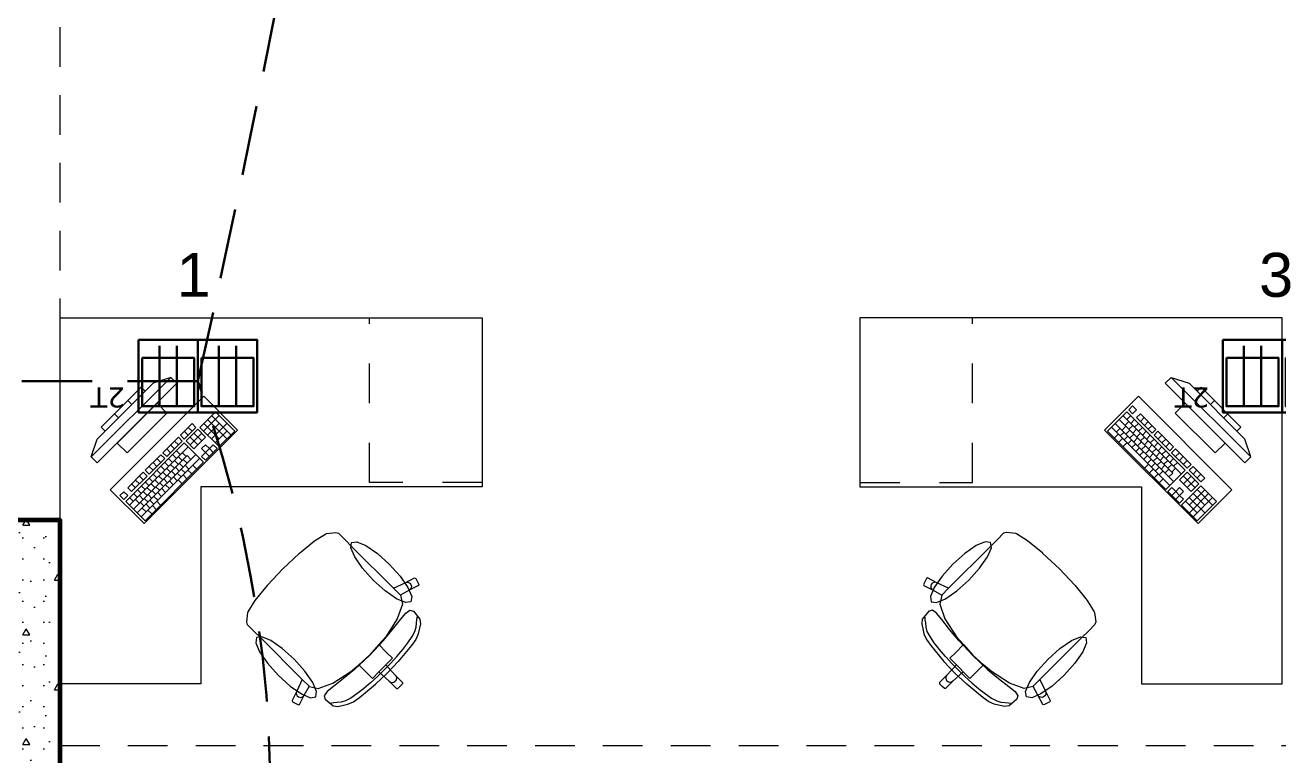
# Model space of a CAD drawing. Header units: inches. Extents: x -19 to 5698, y -728 to 92.
# Drawn here: x 229.446 to 233.901, y 30.162 to 32.76 of the extents above; entities that cross this region are included whole.
import ezdxf

# ---------------------------------------------------------------- set-up
doc = ezdxf.new("R2010")
doc.units = ezdxf.units.IN
doc.header["$MEASUREMENT"] = 0
for name, pattern in [('HIDDEN', [0.375, 0.25, -0.125]), ('Hidden Line', [0.195611, 0.141111, -0.0545]), ('Rayas', [0.282222, 0.141111, -0.141111])]:
    doc.linetypes.add(name, pattern=pattern)
doc.layers.get('0').update_dxf_attribs({"color": 61})
doc.layers.add('00 conduct tomacorr', color=120, linetype='HIDDEN', lineweight=30)
doc.layers.add('00 IE LUZ EMERGENCIA', color=253, linetype='Continuous', lineweight=0)
for name, color, linetype in [('02 _ ARQ _ ZON _ Espacio.3D', 7, 'Continuous'), ('08 _ STR _ EXT _ 06 Columnas', 7, 'Continuous'), ('08 _ STR _ EXT _ 09 Vigas', 251, 'Continuous'), ('Interior - Mobiliario', 7, 'Continuous'), ('Notas - Etiquetas', 7, 'Continuous')]:
    doc.layers.add(name, color=color, linetype=linetype)
doc.styles.add('Annotative', font='arial.ttf')
doc.dimstyles.new('Estilo_Generado__8', dxfattribs={"dimtxt": 0.18, "dimasz": 0.0912, "dimexe": 0.18, "dimexo": 0.0625, "dimgap": 0, "dimtad": 0, "dimtih": 1, "dimtoh": 1, "dimdec": 4, "dimzin": 0, "dimdsep": 46, "dimcen": 0.09, "dimadec": 0, "dimazin": 0, "dimtfac": 1, "dimtdec": 4, "dimtmove": 0, "dimatfit": 3, "dimldrblk": 'ARROWHEAD_5', "dimfxl": 1, "dimtolj": 1, "dimtzin": 0, "dimarcsym": 0})

# ---------------------------------------------------------------- blocks, each defined once
blk = doc.blocks.new('ARROWHEAD_5')
at = {"linetype": 'Continuous', "lineweight": 0}
blk.add_hatch(color=0, dxfattribs=at).paths.add_polyline_path([(-1, 0.2679), (0, 0), (-1, -0.2679)])
at = {"color": 0, "linetype": 'Continuous', "lineweight": 0}
blk.add_line((0, 0), (-1, 0), dxfattribs=at)
blk = doc.blocks.new('CAJA POP UP 6 MODULOS')
at = {"layer": '00 conduct tomacorr', "linetype": 'Continuous'}
for p, q in [((-0.095, -0.165), (-0.095, -0.0151)), ((-0.052, -0.165), (-0.052, -0.0151)), ((0.052, -0.165), (0.052, -0.0151)), ((0.095, -0.165), (0.095, -0.0151)), ((0, -0.165), (0, -0.18))]:
    blk.add_line(p, q, dxfattribs=at)
for points in [[(-0.147, 0), (0.147, 0), (0.147, -0.18), (-0.147, -0.18)], [(0, 0), (0.147, 0), (0.147, -0.18), (0, -0.18)]]:
    blk.add_lwpolyline(points, close=True, dxfattribs=at)
for points in [[(-0.138, -0.045), (-0.009, -0.045), (-0.009, -0.165), (-0.138, -0.165), (-0.138, -0.045)], [(0.009, -0.045), (0.138, -0.045), (0.138, -0.165), (0.009, -0.165), (0.009, -0.045)]]:
    blk.add_lwpolyline(points, dxfattribs=at)
at = {"color": 1, "insert": (-0.1807, -0.168), "char_height": 0.05, "attachment_point": 1, "rotation": 180}
blk.add_mtext_dynamic_manual_height_columns('{\\fVerdana|b0|i0|c0|p34;2T}', width=0.000481, gutter_width=0.1561, heights=[0], dxfattribs=at)

msp = doc.modelspace()

# ---------------------------------------------------------------- hatches: boundary and pattern name
at = {"layer": '08 _ STR _ EXT _ 06 Columnas', "linetype": 'Continuous', "lineweight": 9}
h = msp.add_hatch(dxfattribs=at)
h.set_pattern_fill('HORMIGÓN_EN_MASA_0002', style=0, pattern_type=2)
h.set_pattern_definition([(0, (185.00004, 1e-08), (0, 0.3897114), [0.024375, -0.200625]), (0, (185.11254, 0.19486), (0, 0.3897114), [0.024375, -0.200625]), (60, (185.00004, 1e-08), (-0.3375, 0.1948557), [0.024375, -0.200625]), (60, (185.22504, 1e-08), (-0.3375, 0.1948557), [0.024375, -0.200625]), (120, (185.0244, 1e-08), (0.3375, 0.1948557), [0.024375, -0.200625]), (120, (185.2494, 1e-08), (0.3375, 0.1948557), [0.024375, -0.200625]), (0, (185.00004, 0.0375), (0, 0.075), [0, -0.075, 0, -0.1125]), (45, (185.03754, 0.0375), (-0.05303301, 0.05303301), [0, -0.05625, 0, -0.09375])])
h.paths.add_polyline_path([(228.47, 29.7), (229.57, 29.7), (229.57, 31), (229.07, 31), (229.07, 30.2), (228.47, 30.2)])

# ---------------------------------------------------------------- linework, layer by layer
at = {"layer": '00 conduct tomacorr'}
msp.add_line((230.0597, 31.4939), (218.5049, 31.4939, 0.0001), dxfattribs=at)
for centre, radius, start, end in [((183.3492, 41.9719), 47.8713, 347.35685, 351.60726), ((226.0523, 30.0357, -0.0002), 4.2644, 349.1926, 19.9955)]:
    msp.add_arc(centre, radius, start, end, dxfattribs=at)
at = {"layer": '02 _ ARQ _ ZON _ Espacio.3D', "color": 254, "linetype": 'Continuous', "lineweight": 0, "flags": 128}
msp.add_lwpolyline([(229.07, 31), (229.57, 31), (229.57, 29.7499), (235.57, 29.75), (235.57, 30.2), (236.07, 30.2), (236.07, 30.7), (236.42, 30.7), (236.42, 31.8991), (237.7701, 31.8991), (237.7701, 32.9963), (236.4201, 32.9963), (236.4201, 39), (236.07, 39), (236.07, 39.4), (235.67, 39.4), (235.67, 39.7505), (229.57, 39.7505), (229.57, 39), (229.07, 39)], dxfattribs=at)
at = {"layer": '08 _ STR _ EXT _ 06 Columnas', "color": 7, "linetype": 'Continuous', "lineweight": 60, "flags": 128}
msp.add_lwpolyline([(228.47, 29.7), (229.57, 29.7), (229.57, 31), (229.07, 31), (229.07, 30.2), (228.47, 30.2)], close=True, dxfattribs=at)
at = {"layer": '08 _ STR _ EXT _ 09 Vigas', "color": 251, "linetype": 'Hidden Line', "lineweight": 13, "true_color": 0x636466}
for q in [(229.57, 39.4), (236.07, 30.2)]:
    msp.add_line((229.57, 30.2), q, dxfattribs=at)
at = {"layer": 'Interior - Mobiliario', "color": 175, "linetype": 'Rayas', "lineweight": 13}
for p, q in [((230.67, 31.1339), (230.67, 31.7189)), ((232.812, 31.1339), (232.812, 31.7189)), ((231.07, 31.1339), (230.67, 31.1339)), ((232.412, 31.1339), (232.812, 31.1339))]:
    msp.add_line(p, q, dxfattribs=at)
at = {"layer": 'Interior - Mobiliario', "color": 175, "linetype": 'Continuous', "lineweight": 13}
for p, q in [((229.9639, 31.5078), (229.6811, 31.225)), ((229.9639, 31.5078), (229.9003, 31.4866)), ((229.9852, 31.4866), (229.9639, 31.5078)), ((233.5181, 31.5078), (233.4969, 31.4866)), ((233.801, 31.225), (233.5181, 31.5078)), ((233.5181, 31.5078), (233.5818, 31.4866)), ((229.7023, 31.2038), (229.9852, 31.4866)), ((229.7023, 31.2886), (229.9003, 31.4866)), ((229.8579, 31.4725), (229.7165, 31.3311)), ((229.7306, 31.3169), (229.872, 31.4583)), ((229.872, 31.4583), (229.8579, 31.4725)), ((233.4969, 31.4866), (233.7797, 31.2038)), ((233.5818, 31.4866), (233.7797, 31.2886)), ((233.6242, 31.4725), (233.61, 31.4583)), ((233.61, 31.4583), (233.7515, 31.3169)), ((233.7656, 31.3311), (233.6242, 31.4725)), ((229.9145, 31.4159), (229.773, 31.2745)), ((229.8249, 31.4112), (229.8107, 31.4253)), ((229.9498, 31.3806), (229.9145, 31.4159)), ((233.3807, 31.4061), (233.367, 31.3924)), ((233.3946, 31.3923), (233.3807, 31.4061)), ((233.5676, 31.4159), (233.5323, 31.3806)), ((233.709, 31.2745), (233.5676, 31.4159)), ((233.6572, 31.4112), (233.6713, 31.4253)), ((229.7777, 31.3641), (229.7636, 31.3782)), ((229.8084, 31.2391), (229.9498, 31.3806)), ((230.1219, 31.3855), (230.0665, 31.3301)), ((230.0802, 31.3164), (230.1356, 31.3718)), ((230.1766, 31.3031), (230.1081, 31.3717)), ((230.1905, 31.317), (230.1219, 31.3855)), ((233.3602, 31.3855), (233.2916, 31.317)), ((233.3464, 31.3718), (233.5542, 31.1641)), ((233.5679, 31.1778), (233.3602, 31.3855)), ((233.3603, 31.358), (233.374, 31.3717)), ((233.367, 31.3924), (233.3809, 31.3785)), ((233.3809, 31.3785), (233.3946, 31.3923)), ((233.4084, 31.3784), (233.3947, 31.3647)), ((233.3947, 31.3647), (233.4501, 31.3093)), ((233.4638, 31.323), (233.4084, 31.3784)), ((233.4086, 31.3508), (233.4223, 31.3646)), ((233.5323, 31.3806), (233.6737, 31.2391)), ((233.7043, 31.3641), (233.7185, 31.3782)), ((229.7165, 31.3311), (229.7306, 31.3169)), ((230.039, 31.3438), (229.9975, 31.3022)), ((230.0112, 31.2885), (230.0527, 31.3301)), ((230.0596, 31.3232), (230.0181, 31.2817)), ((230.0389, 31.3162), (230.0252, 31.3299)), ((230.0527, 31.3301), (230.039, 31.3438)), ((230.087, 31.2958), (230.0596, 31.3232)), ((230.0665, 31.3301), (230.1351, 31.2616)), ((230.1352, 31.2891), (230.0804, 31.344)), ((230.0939, 31.3027), (230.1355, 31.3443)), ((230.1628, 31.2893), (230.0942, 31.3578)), ((230.1077, 31.289), (230.1631, 31.3444)), ((230.1351, 31.2616), (230.1905, 31.317)), ((233.2916, 31.317), (233.4993, 31.1093)), ((233.3053, 31.3307), (233.513, 31.123)), ((233.319, 31.3444), (233.5267, 31.1367)), ((233.3226, 31.3134), (233.3363, 31.3271)), ((233.3327, 31.3581), (233.5231, 31.1677)), ((233.3432, 31.3202), (233.357, 31.3339)), ((233.3535, 31.3373), (233.3672, 31.351)), ((233.3571, 31.3063), (233.3708, 31.32)), ((233.3673, 31.3235), (233.3811, 31.3372)), ((233.3741, 31.3441), (233.3878, 31.3578)), ((233.3812, 31.3096), (233.3949, 31.3234)), ((233.388, 31.3303), (233.4017, 31.344)), ((233.4018, 31.3164), (233.4155, 31.3301)), ((233.4224, 31.337), (233.4361, 31.3507)), ((233.4362, 31.3232), (233.45, 31.3369)), ((233.4501, 31.3093), (233.4638, 31.323)), ((233.7515, 31.3169), (233.7656, 31.3311)), ((229.6811, 31.225), (229.7023, 31.2886)), ((229.773, 31.2745), (229.8084, 31.2391)), ((230.0111, 31.2748), (229.8034, 31.067)), ((229.9906, 31.2953), (229.9352, 31.2399)), ((229.9489, 31.2262), (230.0043, 31.2816)), ((229.9904, 31.2678), (229.9767, 31.2815)), ((230.0043, 31.2816), (229.9906, 31.2953)), ((229.9975, 31.3022), (230.0112, 31.2885)), ((230.0797, 31.2062), (230.0111, 31.2748)), ((230.025, 31.3024), (230.0113, 31.3161)), ((230.0181, 31.2817), (230.0455, 31.2542)), ((230.0318, 31.268), (230.0733, 31.3095)), ((230.0593, 31.2681), (230.0319, 31.2955)), ((230.0455, 31.2542), (230.087, 31.2958)), ((230.0732, 31.2819), (230.0457, 31.3094)), ((230.1214, 31.2753), (230.1629, 31.3168)), ((233.3158, 31.2927), (233.3295, 31.3064)), ((233.3314, 31.2772), (233.3451, 31.2909)), ((233.3365, 31.2995), (233.3502, 31.3132)), ((233.347, 31.2616), (233.3607, 31.2753)), ((233.3503, 31.2857), (233.364, 31.2994)), ((233.3641, 31.2718), (233.3779, 31.2855)), ((233.3709, 31.2925), (233.3847, 31.3062)), ((233.3848, 31.2786), (233.3985, 31.2923)), ((233.395, 31.2958), (233.4088, 31.3095)), ((233.3986, 31.2648), (233.4123, 31.2785)), ((233.4089, 31.2819), (233.4226, 31.2957)), ((233.4157, 31.3026), (233.4294, 31.3163)), ((233.4227, 31.2681), (233.4364, 31.2818)), ((233.4295, 31.2887), (233.4432, 31.3024)), ((233.4434, 31.2749), (233.4571, 31.2886)), ((233.4707, 31.3161), (233.457, 31.3024)), ((233.457, 31.3024), (233.5124, 31.247)), ((233.4572, 31.261), (233.4709, 31.2748)), ((233.5261, 31.2607), (233.4707, 31.3161)), ((233.4709, 31.2885), (233.4846, 31.3022)), ((233.4847, 31.2747), (233.4984, 31.2884)), ((233.4986, 31.2608), (233.5123, 31.2746)), ((233.6737, 31.2391), (233.709, 31.2745)), ((233.801, 31.225), (233.7797, 31.2886)), ((229.8171, 31.0533), (230.0248, 31.261)), ((229.8308, 31.0396), (230.0212, 31.23)), ((229.8446, 31.0259), (230.0523, 31.2336)), ((229.9282, 31.233), (229.8729, 31.1776)), ((229.942, 31.2193), (229.9282, 31.233)), ((229.9352, 31.2399), (229.9489, 31.2262)), ((229.9627, 31.2401), (229.949, 31.2538)), ((229.9766, 31.2539), (229.9629, 31.2676)), ((229.9833, 31.2195), (229.9696, 31.2332)), ((229.9971, 31.2333), (229.9834, 31.2471)), ((230.0178, 31.2266), (230.0041, 31.2403)), ((230.035, 31.2163), (230.0212, 31.23)), ((230.0868, 31.2407), (230.0729, 31.2268)), ((230.0869, 31.2682), (230.073, 31.2544)), ((230.073, 31.2544), (230.0868, 31.2407)), ((230.0866, 31.2131), (230.1282, 31.2546)), ((230.0868, 31.2407), (230.1006, 31.2545)), ((230.1005, 31.227), (230.0868, 31.2407)), ((230.1006, 31.2545), (230.0869, 31.2682)), ((230.1145, 31.2684), (230.1006, 31.2545)), ((230.1143, 31.2408), (230.1006, 31.2545)), ((230.1282, 31.2546), (230.1145, 31.2684)), ((233.378, 31.258), (233.3917, 31.2717)), ((233.3918, 31.2441), (233.4056, 31.2578)), ((233.4057, 31.2303), (233.4194, 31.244)), ((233.4125, 31.2509), (233.4262, 31.2646)), ((233.4195, 31.2164), (233.4333, 31.2301)), ((233.4263, 31.2371), (233.44, 31.2508)), ((233.4366, 31.2542), (233.4503, 31.268)), ((233.4402, 31.2232), (233.4539, 31.2369)), ((233.4504, 31.2404), (233.4641, 31.2541)), ((233.4643, 31.2266), (233.478, 31.2403)), ((233.4711, 31.2472), (233.4848, 31.2609)), ((233.4849, 31.2333), (233.4986, 31.2471)), ((233.4988, 31.2195), (233.5125, 31.2332)), ((233.5124, 31.247), (233.5261, 31.2607)), ((233.533, 31.2538), (233.5193, 31.2401)), ((233.5193, 31.2401), (233.5747, 31.1847)), ((233.5884, 31.1984), (233.533, 31.2538)), ((233.5332, 31.2262), (233.5469, 31.2399)), ((229.6811, 31.225), (229.7023, 31.2038)), ((229.8583, 31.0122), (230.066, 31.2199)), ((229.872, 30.9985), (230.0797, 31.2062)), ((229.8866, 31.1639), (229.942, 31.2193)), ((229.9004, 31.1778), (229.8867, 31.1915)), ((229.9143, 31.1916), (229.9006, 31.2053)), ((229.9281, 31.2054), (229.9144, 31.2192)), ((229.9418, 31.178), (229.928, 31.1917)), ((229.9556, 31.1918), (229.9419, 31.2055)), ((229.9624, 31.1712), (229.9487, 31.1849)), ((229.9695, 31.2056), (229.9557, 31.2194)), ((229.9762, 31.185), (229.9625, 31.1987)), ((229.9901, 31.1989), (229.9764, 31.2126)), ((229.9934, 31.1748), (229.9797, 31.1885)), ((230.0039, 31.2127), (229.9902, 31.2264)), ((230.0073, 31.1886), (229.9936, 31.2023)), ((230.0211, 31.2025), (230.0074, 31.2162)), ((230.0279, 31.1818), (230.0142, 31.1955)), ((230.0555, 31.182), (230.0418, 31.1957)), ((230.0729, 31.2268), (230.0866, 31.2131)), ((233.4231, 31.1854), (233.4368, 31.1991)), ((233.4334, 31.2026), (233.4471, 31.2163)), ((233.4472, 31.1887), (233.4609, 31.2025)), ((233.454, 31.2094), (233.4677, 31.2231)), ((233.4611, 31.1749), (233.4748, 31.1886)), ((233.4679, 31.1955), (233.4816, 31.2092)), ((233.4781, 31.2127), (233.4918, 31.2264)), ((233.4817, 31.1817), (233.4954, 31.1954)), ((233.492, 31.1989), (233.5057, 31.2126)), ((233.5058, 31.185), (233.5195, 31.1987)), ((233.5126, 31.2056), (233.5263, 31.2194)), ((233.5197, 31.1712), (233.5334, 31.1849)), ((233.5265, 31.1918), (233.5402, 31.2055)), ((233.547, 31.2124), (233.5607, 31.2261)), ((233.5609, 31.1985), (233.5746, 31.2122)), ((233.5747, 31.1847), (233.5884, 31.1984)), ((233.5954, 31.1915), (233.5816, 31.1778)), ((233.6369, 31.1499), (233.5954, 31.1915)), ((233.7797, 31.2038), (233.801, 31.225)), ((229.8659, 31.1707), (229.8105, 31.1153)), ((229.8243, 31.1016), (229.8796, 31.157)), ((229.852, 31.1293), (229.8382, 31.143)), ((229.8658, 31.1431), (229.8521, 31.1568)), ((229.8796, 31.157), (229.8659, 31.1707)), ((229.8729, 31.1776), (229.8866, 31.1639)), ((229.9002, 31.1364), (229.8865, 31.1501)), ((229.9141, 31.1503), (229.9004, 31.164)), ((229.9209, 31.1296), (229.9071, 31.1433)), ((229.9279, 31.1641), (229.9142, 31.1778)), ((229.9347, 31.1435), (229.921, 31.1572)), ((229.9485, 31.1573), (229.9348, 31.171)), ((229.9519, 31.1332), (229.9382, 31.1469)), ((229.9657, 31.1471), (229.952, 31.1608)), ((229.9725, 31.1264), (229.9588, 31.1401)), ((229.9796, 31.1609), (229.9659, 31.1746)), ((229.9864, 31.1403), (229.9726, 31.154)), ((230.0002, 31.1541), (229.9865, 31.1678)), ((230.0035, 31.13), (229.9898, 31.1437)), ((230.0141, 31.168), (230.0003, 31.1817)), ((230.0208, 31.1473), (230.0071, 31.161)), ((230.0382, 31.1646), (230.0244, 31.1784)), ((233.4404, 31.1681), (233.4542, 31.1818)), ((233.4578, 31.1508), (233.4715, 31.1645)), ((233.4749, 31.161), (233.4886, 31.1748)), ((233.4751, 31.1335), (233.4888, 31.1472)), ((233.4956, 31.1678), (233.5093, 31.1815)), ((233.4993, 31.1093), (233.5679, 31.1778)), ((233.5094, 31.154), (233.5231, 31.1677)), ((233.5748, 31.1709), (233.5474, 31.1435)), ((233.5474, 31.1435), (233.5889, 31.1019)), ((233.5611, 31.1572), (233.6026, 31.1156)), ((233.5612, 31.1296), (233.5886, 31.157)), ((233.6163, 31.1294), (233.5748, 31.1709)), ((233.5751, 31.1158), (233.6025, 31.1432)), ((233.5816, 31.1778), (233.6232, 31.1362)), ((233.5955, 31.1639), (233.6092, 31.1776)), ((233.6093, 31.1501), (233.6231, 31.1638)), ((233.6232, 31.1362), (233.6369, 31.1499)), ((229.7967, 31.1015), (229.7828, 31.0876)), ((229.8104, 31.0877), (229.7967, 31.1015)), ((229.8105, 31.1153), (229.8243, 31.1016)), ((229.8381, 31.1154), (229.8244, 31.1292)), ((229.8448, 31.081), (229.8311, 31.0947)), ((229.8587, 31.0949), (229.845, 31.1086)), ((229.8725, 31.1087), (229.8588, 31.1224)), ((229.8793, 31.0881), (229.8656, 31.1018)), ((229.8864, 31.1226), (229.8727, 31.1363)), ((229.8932, 31.1019), (229.8794, 31.1156)), ((229.907, 31.1158), (229.8933, 31.1295)), ((229.9103, 31.0917), (229.8966, 31.1054)), ((229.9242, 31.1055), (229.9105, 31.1192)), ((229.931, 31.0849), (229.9173, 31.0986)), ((229.938, 31.1194), (229.9243, 31.1331)), ((229.9448, 31.0987), (229.9311, 31.1124)), ((229.9587, 31.1126), (229.945, 31.1263)), ((233.5199, 31.116), (233.5062, 31.1023)), ((233.5062, 31.1023), (233.5478, 31.0608)), ((233.5338, 31.1022), (233.5199, 31.116)), ((233.5201, 31.0885), (233.5338, 31.1022)), ((233.5475, 31.1159), (233.5338, 31.1022)), ((233.5338, 31.1022), (233.5476, 31.0883)), ((233.5613, 31.1021), (233.5475, 31.1159)), ((233.5476, 31.0883), (233.5613, 31.1021)), ((233.6233, 31.1224), (233.5547, 31.0539)), ((233.5822, 31.0537), (233.6371, 31.1086)), ((233.5824, 31.0262), (233.6509, 31.0947)), ((233.5889, 31.1019), (233.6163, 31.1294)), ((233.5958, 31.095), (233.6374, 31.0535)), ((233.6095, 31.1087), (233.6649, 31.0533)), ((233.6786, 31.067), (233.6233, 31.1224)), ((229.7828, 31.0876), (229.7966, 31.0739)), ((229.7966, 31.0739), (229.8104, 31.0877)), ((229.8034, 31.067), (229.872, 30.9985)), ((229.831, 31.0672), (229.8173, 31.0809)), ((229.8516, 31.0604), (229.8379, 31.0741)), ((229.8655, 31.0742), (229.8518, 31.0879)), ((229.8688, 31.0501), (229.8551, 31.0638)), ((229.8826, 31.064), (229.8689, 31.0777)), ((229.8894, 31.0433), (229.8757, 31.0571)), ((229.8965, 31.0778), (229.8828, 31.0915)), ((229.9033, 31.0572), (229.8896, 31.0709)), ((229.9118, 31.0383), (229.8981, 31.052)), ((229.9171, 31.071), (229.9034, 31.0848)), ((229.9274, 31.0539), (229.9137, 31.0676)), ((233.5339, 31.0746), (233.5476, 31.0883)), ((233.5615, 31.0745), (233.5476, 31.0883)), ((233.5478, 31.0608), (233.5615, 31.0745)), ((233.5547, 31.0539), (233.6101, 30.9985)), ((233.5684, 31.0676), (233.6099, 31.026)), ((233.5821, 31.0813), (233.6375, 31.0259)), ((233.5962, 31.0123), (233.6648, 31.0809)), ((233.6101, 30.9985), (233.6786, 31.067)), ((229.8756, 31.0295), (229.8619, 31.0432)), ((229.8962, 31.0227), (229.8825, 31.0364)), ((230.4206, 30.8831), (230.4743, 30.9266)), ((230.4743, 30.9266), (230.5143, 30.9515)), ((230.5143, 30.9515), (230.5164, 30.9524)), ((230.5164, 30.9524), (230.5503, 30.9564)), ((230.5503, 30.9564), (230.5596, 30.9536)), ((230.5596, 30.9536), (230.5816, 30.9316)), ((230.5816, 30.9316), (230.6071, 30.9061)), ((232.9005, 30.9316), (232.875, 30.9061)), ((232.9224, 30.9536), (232.9005, 30.9316)), ((232.9317, 30.9564), (232.9224, 30.9536)), ((232.9656, 30.9524), (232.9317, 30.9564)), ((232.9678, 30.9515), (232.9656, 30.9524)), ((233.0078, 30.9266), (232.9678, 30.9515)), ((233.0615, 30.8831), (233.0078, 30.9266)), ((230.3614, 30.8275), (230.4198, 30.8824)), ((230.4198, 30.8824), (230.4206, 30.8831)), ((230.6071, 30.9061), (230.755, 30.7582)), ((232.875, 30.9061), (232.7271, 30.7582)), ((233.0623, 30.8824), (233.0615, 30.8831)), ((233.1206, 30.8275), (233.0623, 30.8824)), ((230.3614, 30.8275), (230.3066, 30.7692)), ((233.1206, 30.8275), (233.1755, 30.7692)), ((230.7967, 30.7778), (230.8298, 30.7948)), ((230.8298, 30.7948), (230.8339, 30.7935)), ((230.8339, 30.7935), (230.8447, 30.7721)), ((232.6482, 30.7935), (232.6374, 30.7721)), ((232.6522, 30.7948), (232.6482, 30.7935)), ((232.6853, 30.7778), (232.6522, 30.7948)), ((230.3059, 30.7684), (230.2623, 30.7147)), ((230.3066, 30.7692), (230.3059, 30.7684)), ((230.755, 30.7582), (230.7967, 30.7778)), ((230.7792, 30.734), (230.755, 30.7582)), ((230.8102, 30.7511), (230.7792, 30.7338)), ((230.7967, 30.7778), (230.8024, 30.7794)), ((230.8024, 30.7794), (230.8082, 30.7788)), ((230.8082, 30.7788), (230.8133, 30.7759)), ((230.8433, 30.7681), (230.8102, 30.7511)), ((230.8149, 30.7548), (230.8102, 30.7511)), ((230.8133, 30.7759), (230.8169, 30.7713)), ((230.8177, 30.7599), (230.8149, 30.7548)), ((230.8169, 30.7713), (230.8185, 30.7657)), ((230.8185, 30.7657), (230.8177, 30.7599)), ((230.8447, 30.7721), (230.8433, 30.7681)), ((232.6374, 30.7721), (232.6387, 30.7681)), ((232.6387, 30.7681), (232.6718, 30.7511)), ((232.6652, 30.7713), (232.6636, 30.7657)), ((232.6636, 30.7657), (232.6643, 30.7599)), ((232.6643, 30.7599), (232.6672, 30.7548)), ((232.6688, 30.7759), (232.6652, 30.7713)), ((232.6672, 30.7548), (232.6718, 30.7511)), ((232.6739, 30.7788), (232.6688, 30.7759)), ((232.6718, 30.7511), (232.7028, 30.7338)), ((232.6797, 30.7794), (232.6739, 30.7788)), ((232.6853, 30.7778), (232.6797, 30.7794)), ((232.7271, 30.7582), (232.6853, 30.7778)), ((232.7029, 30.734), (232.7271, 30.7582)), ((233.1755, 30.7692), (233.1762, 30.7684)), ((233.1762, 30.7684), (233.2197, 30.7147)), ((230.2623, 30.7147), (230.2374, 30.6747)), ((230.7867, 30.7018), (230.7683, 30.6499)), ((230.7792, 30.734), (230.7792, 30.7338)), ((230.7792, 30.7338), (230.7867, 30.7018)), ((232.7028, 30.7338), (232.6954, 30.7018)), ((232.6954, 30.7018), (232.7137, 30.6499)), ((232.7029, 30.734), (232.7028, 30.7338)), ((233.2197, 30.7147), (233.2447, 30.6747)), ((230.2365, 30.6725), (230.2325, 30.6386)), ((230.2374, 30.6747), (230.2365, 30.6725)), ((230.7683, 30.6499), (230.727, 30.586)), ((230.7795, 30.6478), (230.7981, 30.6701)), ((230.7981, 30.6701), (230.8124, 30.6801)), ((230.8124, 30.6801), (230.8253, 30.6767)), ((230.8253, 30.6767), (230.8485, 30.6489)), ((230.8381, 30.6461), (230.8389, 30.6542)), ((230.8389, 30.6542), (230.8397, 30.6587)), ((230.8485, 30.6489), (230.8504, 30.6321)), ((232.6335, 30.6489), (232.6317, 30.6321)), ((232.6567, 30.6767), (232.6335, 30.6489)), ((232.6432, 30.6542), (232.6424, 30.6587)), ((232.644, 30.6461), (232.6432, 30.6542)), ((232.6696, 30.6801), (232.6567, 30.6767)), ((232.684, 30.6701), (232.6696, 30.6801)), ((232.7026, 30.6478), (232.684, 30.6701)), ((232.7137, 30.6499), (232.7551, 30.586)), ((233.2447, 30.6747), (233.2455, 30.6725)), ((233.2455, 30.6725), (233.2495, 30.6386)), ((230.2325, 30.6386), (230.2354, 30.6293)), ((230.2354, 30.6293), (230.2573, 30.6074)), ((230.2573, 30.6074), (230.2829, 30.5819)), ((230.7188, 30.5724), (230.7516, 30.6117)), ((230.7516, 30.6117), (230.7795, 30.6478)), ((230.821, 30.5864), (230.831, 30.6052)), ((230.831, 30.6052), (230.8349, 30.6199)), ((230.8349, 30.6199), (230.8361, 30.6353)), ((230.8361, 30.6353), (230.8381, 30.6461)), ((230.8504, 30.6321), (230.8426, 30.596)), ((232.6317, 30.6321), (232.6394, 30.596)), ((232.646, 30.6353), (232.644, 30.6461)), ((232.6472, 30.6199), (232.646, 30.6353)), ((232.6511, 30.6052), (232.6472, 30.6199)), ((232.661, 30.5864), (232.6511, 30.6052)), ((232.7305, 30.6117), (232.7026, 30.6478)), ((232.7632, 30.5724), (232.7305, 30.6117)), ((233.2247, 30.6074), (233.1992, 30.5819)), ((233.2467, 30.6293), (233.2247, 30.6074)), ((233.2495, 30.6386), (233.2467, 30.6293)), ((230.2829, 30.5819), (230.4307, 30.434)), ((230.6694, 30.5196), (230.7188, 30.5724)), ((230.727, 30.586), (230.7022, 30.5579)), ((230.7876, 30.5407), (230.8062, 30.5645)), ((230.8062, 30.5645), (230.821, 30.5864)), ((230.8337, 30.5767), (230.8188, 30.555)), ((230.8426, 30.596), (230.8337, 30.5767)), ((232.6394, 30.596), (232.6484, 30.5767)), ((232.6484, 30.5767), (232.6633, 30.555)), ((232.6759, 30.5645), (232.661, 30.5864)), ((232.6945, 30.5407), (232.6759, 30.5645)), ((232.7551, 30.586), (232.7799, 30.5579)), ((232.8127, 30.5196), (232.7632, 30.5724)), ((233.1992, 30.5819), (233.0513, 30.434)), ((230.6694, 30.5196), (230.6166, 30.4701)), ((230.631, 30.4867), (230.6689, 30.5201)), ((230.7022, 30.5579), (230.6689, 30.5201)), ((230.7022, 30.5579), (230.7296, 30.5305)), ((230.7296, 30.5305), (230.7507, 30.5094)), ((230.7439, 30.4913), (230.7664, 30.516)), ((230.7664, 30.516), (230.7876, 30.5407)), ((230.8188, 30.555), (230.7719, 30.4983)), ((232.6633, 30.555), (232.7101, 30.4983)), ((232.7156, 30.516), (232.6945, 30.5407)), ((232.7382, 30.4913), (232.7156, 30.516)), ((232.7525, 30.5305), (232.7313, 30.5094)), ((232.7799, 30.5579), (232.7525, 30.5305)), ((232.7799, 30.5579), (232.8132, 30.5201)), ((232.8127, 30.5196), (232.8655, 30.4701)), ((232.851, 30.4867), (232.8132, 30.5201)), ((230.6029, 30.462), (230.631, 30.4867)), ((230.631, 30.4867), (230.6584, 30.4594)), ((230.7032, 30.4619), (230.7152, 30.4738)), ((230.7271, 30.4857), (230.7152, 30.4738)), ((230.7211, 30.4679), (230.7439, 30.4913)), ((230.7507, 30.5094), (230.7271, 30.4857)), ((230.7271, 30.4857), (230.7611, 30.4492)), ((230.7719, 30.4983), (230.7328, 30.4561)), ((232.7101, 30.4983), (232.7492, 30.4561)), ((232.755, 30.4857), (232.721, 30.4492)), ((232.7313, 30.5094), (232.755, 30.4857)), ((232.761, 30.4679), (232.7382, 30.4913)), ((232.755, 30.4857), (232.7669, 30.4738)), ((232.7789, 30.4619), (232.7669, 30.4738)), ((232.851, 30.4867), (232.8236, 30.4594)), ((232.8792, 30.462), (232.851, 30.4867)), ((230.4307, 30.434), (230.4111, 30.3922)), ((230.4549, 30.4098), (230.4307, 30.434)), ((230.5391, 30.4206), (230.6029, 30.462)), ((230.5773, 30.4374), (230.5411, 30.4095)), ((230.6166, 30.4701), (230.5773, 30.4374)), ((230.6584, 30.4594), (230.6796, 30.4382)), ((230.6976, 30.4451), (230.673, 30.4225)), ((230.6796, 30.4382), (230.7032, 30.4619)), ((230.6906, 30.417), (230.7328, 30.4561)), ((230.7211, 30.4679), (230.6976, 30.4451)), ((230.7032, 30.4619), (230.7397, 30.4279)), ((230.7397, 30.4279), (230.7446, 30.4246)), ((230.7397, 30.4279), (230.7658, 30.4018)), ((230.7561, 30.4247), (230.761, 30.428)), ((230.7643, 30.4329), (230.761, 30.428)), ((230.7611, 30.4492), (230.7643, 30.4444)), ((230.7611, 30.4492), (230.7872, 30.4231)), ((230.7643, 30.4444), (230.7654, 30.4386)), ((230.7654, 30.4386), (230.7643, 30.4329)), ((232.721, 30.4492), (232.6949, 30.4231)), ((232.7423, 30.4279), (232.7162, 30.4018)), ((232.7177, 30.4444), (232.7166, 30.4386)), ((232.7166, 30.4386), (232.7178, 30.4329)), ((232.721, 30.4492), (232.7177, 30.4444)), ((232.7178, 30.4329), (232.7211, 30.428)), ((232.726, 30.4247), (232.7211, 30.428)), ((232.7423, 30.4279), (232.7375, 30.4246)), ((232.7789, 30.4619), (232.7423, 30.4279)), ((232.7914, 30.417), (232.7492, 30.4561)), ((232.761, 30.4679), (232.7845, 30.4451)), ((232.8025, 30.4382), (232.7789, 30.4619)), ((232.7845, 30.4451), (232.8091, 30.4225)), ((232.8236, 30.4594), (232.8025, 30.4382)), ((232.8655, 30.4701), (232.9048, 30.4374)), ((232.943, 30.4206), (232.8792, 30.462)), ((232.9048, 30.4374), (232.9409, 30.4095)), ((233.0271, 30.4098), (233.0513, 30.434)), ((233.0513, 30.434), (233.0709, 30.3922)), ((230.4111, 30.3922), (230.3942, 30.3591)), ((230.4111, 30.3922), (230.4095, 30.3866)), ((230.4095, 30.3866), (230.4102, 30.3808)), ((230.4378, 30.3787), (230.4552, 30.4097)), ((230.4549, 30.4098), (230.4552, 30.4097)), ((230.4552, 30.4097), (230.4871, 30.4023)), ((230.4871, 30.4023), (230.5391, 30.4206)), ((230.5188, 30.3909), (230.5088, 30.3765)), ((230.5411, 30.4095), (230.5188, 30.3909)), ((230.6244, 30.3828), (230.6026, 30.3679)), ((230.6482, 30.4013), (230.6244, 30.3828)), ((230.6339, 30.3702), (230.6906, 30.417)), ((230.673, 30.4225), (230.6482, 30.4013)), ((230.7446, 30.4246), (230.7503, 30.4235)), ((230.7503, 30.4235), (230.7561, 30.4247)), ((230.7658, 30.4018), (230.7701, 30.4018)), ((230.7701, 30.4018), (230.7786, 30.4103)), ((230.7872, 30.4189), (230.7786, 30.4103)), ((230.7872, 30.4231), (230.7872, 30.4189)), ((232.6949, 30.4231), (232.6949, 30.4189)), ((232.6949, 30.4189), (232.7034, 30.4103)), ((232.712, 30.4018), (232.7034, 30.4103)), ((232.7162, 30.4018), (232.712, 30.4018)), ((232.7317, 30.4235), (232.726, 30.4247)), ((232.7375, 30.4246), (232.7317, 30.4235)), ((232.8481, 30.3702), (232.7914, 30.417)), ((232.8091, 30.4225), (232.8338, 30.4013)), ((232.8338, 30.4013), (232.8576, 30.3828)), ((232.8576, 30.3828), (232.8795, 30.3679)), ((232.9409, 30.4095), (232.9632, 30.3909)), ((232.9949, 30.4023), (232.943, 30.4206)), ((232.9632, 30.3909), (232.9732, 30.3765)), ((233.0269, 30.4097), (232.9949, 30.4023)), ((233.0271, 30.4098), (233.0269, 30.4097)), ((233.0442, 30.3787), (233.0269, 30.4097)), ((233.0709, 30.3922), (233.0725, 30.3866)), ((233.0709, 30.3922), (233.0879, 30.3591)), ((233.0725, 30.3866), (233.0719, 30.3808)), ((230.3942, 30.3591), (230.3954, 30.3551)), ((230.3954, 30.3551), (230.4168, 30.3443)), ((230.4102, 30.3808), (230.413, 30.3757)), ((230.413, 30.3757), (230.4176, 30.3721)), ((230.4168, 30.3443), (230.4209, 30.3456)), ((230.4176, 30.3721), (230.4232, 30.3705)), ((230.4209, 30.3456), (230.4378, 30.3787)), ((230.4232, 30.3705), (230.4291, 30.3712)), ((230.4291, 30.3712), (230.4342, 30.3741)), ((230.4342, 30.3741), (230.4378, 30.3787)), ((230.5088, 30.3765), (230.5122, 30.3636)), ((230.5122, 30.3636), (230.5401, 30.3404)), ((230.5348, 30.3501), (230.5303, 30.3493)), ((230.5429, 30.3509), (230.5348, 30.3501)), ((230.5401, 30.3404), (230.5569, 30.3386)), ((230.5536, 30.3529), (230.5429, 30.3509)), ((230.569, 30.3541), (230.5536, 30.3529)), ((230.5569, 30.3386), (230.593, 30.3463)), ((230.5838, 30.358), (230.569, 30.3541)), ((230.6026, 30.3679), (230.5838, 30.358)), ((230.593, 30.3463), (230.6122, 30.3553)), ((230.6122, 30.3553), (230.6339, 30.3702)), ((232.8698, 30.3553), (232.8481, 30.3702)), ((232.8891, 30.3463), (232.8698, 30.3553)), ((232.8795, 30.3679), (232.8983, 30.358)), ((232.9252, 30.3386), (232.8891, 30.3463)), ((232.8983, 30.358), (232.9131, 30.3541)), ((232.9131, 30.3541), (232.9285, 30.3529)), ((232.942, 30.3404), (232.9252, 30.3386)), ((232.9285, 30.3529), (232.9392, 30.3509)), ((232.9392, 30.3509), (232.9473, 30.3501)), ((232.9698, 30.3636), (232.942, 30.3404)), ((232.9473, 30.3501), (232.9518, 30.3493)), ((232.9732, 30.3765), (232.9698, 30.3636)), ((233.0479, 30.3741), (233.0442, 30.3787)), ((233.0612, 30.3456), (233.0442, 30.3787)), ((233.053, 30.3712), (233.0479, 30.3741)), ((233.0588, 30.3705), (233.053, 30.3712)), ((233.0645, 30.3721), (233.0588, 30.3705)), ((233.0652, 30.3443), (233.0612, 30.3456)), ((233.069, 30.3757), (233.0645, 30.3721)), ((233.0866, 30.3551), (233.0652, 30.3443)), ((233.0719, 30.3808), (233.069, 30.3757)), ((233.0879, 30.3591), (233.0866, 30.3551))]:
    msp.add_line(p, q, dxfattribs=at)
at = {"layer": 'Interior - Mobiliario', "color": 175, "linetype": 'Continuous', "lineweight": 13, "flags": 128}
for points in [[(229.57, 31.7189), (231.07, 31.7189), (231.07, 31.1189), (230.07, 31.1189), (230.07, 30.4189), (229.57, 30.4189)], [(233.912, 31.7189), (232.412, 31.7189), (232.412, 31.1189), (233.412, 31.1189), (233.412, 30.4189), (233.912, 30.4189)], [(229.7483, 31.1083), (229.8685, 30.9881), (230.2008, 31.3205), (230.0806, 31.4407)], [(233.4014, 31.4407), (233.2812, 31.3205), (233.6136, 30.9881), (233.7338, 31.1083)], [(230.7399, 30.844), (230.778, 30.8015), (230.806, 30.7612), (230.8196, 30.7291), (230.8168, 30.7102), (230.7979, 30.7073), (230.7658, 30.7209), (230.7254, 30.7489), (230.6829, 30.7871), (230.6448, 30.8296), (230.6168, 30.8699), (230.6032, 30.902), (230.606, 30.9209), (230.6249, 30.9238), (230.657, 30.9102), (230.6974, 30.8822)], [(232.7422, 30.844), (232.704, 30.8015), (232.676, 30.7612), (232.6624, 30.7291), (232.6653, 30.7102), (232.6842, 30.7073), (232.7163, 30.7209), (232.7566, 30.7489), (232.7991, 30.7871), (232.8373, 30.8296), (232.8653, 30.8699), (232.8789, 30.902), (232.876, 30.9209), (232.8571, 30.9238), (232.825, 30.9102), (232.7847, 30.8822)], [(230.3449, 30.4491), (230.3874, 30.4109), (230.4278, 30.3829), (230.4598, 30.3693), (230.4788, 30.3722), (230.4816, 30.3911), (230.468, 30.4232), (230.44, 30.4635), (230.4019, 30.506), (230.3594, 30.5442), (230.319, 30.5722), (230.2869, 30.5858), (230.268, 30.5829), (230.2652, 30.564), (230.2788, 30.5319), (230.3068, 30.4916)], [(233.1371, 30.4491), (233.0946, 30.4109), (233.0543, 30.3829), (233.0222, 30.3693), (233.0033, 30.3722), (233.0004, 30.3911), (233.014, 30.4232), (233.042, 30.4635), (233.0802, 30.506), (233.1227, 30.5442), (233.163, 30.5722), (233.1951, 30.5858), (233.214, 30.5829), (233.2169, 30.564), (233.2033, 30.5319), (233.1753, 30.4916)]]:
    msp.add_lwpolyline(points, close=True, dxfattribs=at)

# ---------------------------------------------------------------- block references
at = {"layer": '00 conduct tomacorr', "xscale": 1.432830642179531, "yscale": 1.432830642179531, "zscale": 1.432830642179531}
for p in [(230.0597, 31.6414), (233.912, 31.6414)]:
    msp.add_blockref('CAJA POP UP 6 MODULOS', p, dxfattribs=at)

# ---------------------------------------------------------------- texts
at = {"layer": '00 IE LUZ EMERGENCIA', "style": 'Annotative'}
for tag, p in [('1', (229.9838, 31.794)), ('3', (233.8299, 31.794))]:
    msp.add_attdef(tag, p, '', height=0.1562, dxfattribs=at)

# ---------------------------------------------------------------- leaders
at = {"layer": 'Notas - Etiquetas', "color": 144, "linetype": 'Continuous', "lineweight": 13, "annotation_type": 0, "has_hookline": 1, "hookline_direction": 1, "text_width": 1.0171}
msp.add_leader([(236.0101, 30.35), (236.0101, 30.4885), (234.8896, 30.4885)], dimstyle='Estilo_Generado__8', dxfattribs=at)

doc.saveas('drawing.dxf')
